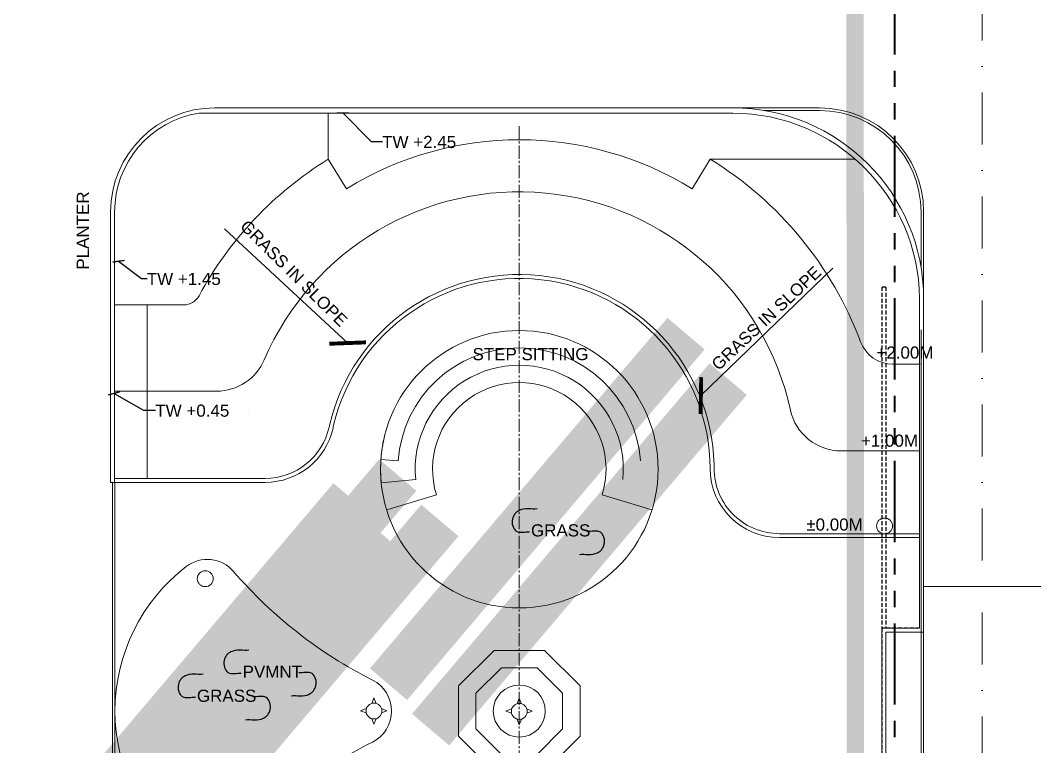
# Model space of a CAD drawing. Header units: inches. Extents: x 5542223 to 12533222, y 497239 to 5189502.
# Drawn here: x 6857798 to 6916560, y 2111526 to 2153413 of the extents above; entities that cross this region are included whole.
import ezdxf

# ---------------------------------------------------------------- set-up
doc = ezdxf.new("R2010")
doc.units = ezdxf.units.IN
doc.header["$MEASUREMENT"] = 0
for name, pattern in [('CENTER2', [1.125, 0.75, -0.125, 0.125, -0.125]), ('DASHDOT', [1, 0.5, -0.25, 0, -0.25]), ('HIDDEN2', [0.1875, 0.125, -0.0625]), ('PHANTOM2', [1.25, 0.625, -0.125, 0.125, -0.125, 0.125, -0.125])]:
    doc.linetypes.add(name, pattern=pattern)
doc.layers.get('0').update_dxf_attribs({"color": 1})
for name, color, linetype, lineweight in [('elec', 7, 'Continuous', 13), ('FENCE', 7, 'FENCELINE1', 13), ('HosESSLandscape', 7, 'Continuous', 9), ('ls-contour', 7, 'Continuous', 15), ('Road', 7, 'Continuous', 15), ('Road_center', 7, 'DASHDOT', 13), ('Road_CStone', 8, 'Continuous', 15), ('ROW', 7, 'PHANTOM2', 40), ('S_BWall', 7, 'Continuous', 15), ('S_Projection', 8, 'HIDDEN2', 35), ('S_Road', 7, 'Continuous', 20)]:
    doc.layers.add(name, color=color, linetype=linetype, lineweight=lineweight)
doc.layers.add('LS-TEXT', color=7, linetype='Continuous', lineweight=15, plot=False)
doc.styles.add('DIM', font='ROMANS.SHX', dxfattribs={"width": 0.75})
doc.styles.add('NAME&NO.', font='arial.ttf')
doc.linetypes.add('FENCELINE1', pattern='A,0.25,-0.1,[133,LTYPESHP.SHX,S=0.1,R=0,X=-0.1,Y=0],-0.1,1', length=1.45)
doc.dimstyles.new('LAND$7', dxfattribs={"dimscale": 500, "dimtxt": 37.5, "dimasz": 37.5, "dimexe": 25, "dimexo": 25, "dimgap": 15, "dimtad": 1, "dimdec": 3, "dimrnd": 1, "dimdsep": 46, "dimtxsty": 'DIM', "dimblk": 'ARCHTICK', "dimcen": 4, "dimdle": 25, "dimclrd": 8, "dimclre": 8, "dimclrt": 6, "dimaunit": 1, "dimadec": 0, "dimazin": 0, "dimtfac": 0.5, "dimtdec": 3, "dimtix": 1, "dimtmove": 2, "dimatfit": 3, "dimldrblk": 'ARCHTICK', "dimfxl": 1, "dimtolj": 1, "dimarcsym": 0})

msp = doc.modelspace()

# ---------------------------------------------------------------- linework, layer by layer
msp.add_lwpolyline([(6905916.895, 2166618.812, 1000, 1000, 0), (6905956.505, 2062580.207, 0, 0, 0)], format="xyseb")
msp.add_circle((6864263.374, 1819279.277), 1322040.52)
at = {"layer": 'elec', "ltscale": 0.1}
for centre in [(6907620.986, 2124253.777), (6868457.142, 2121209.778)]:
    msp.add_circle(centre, 458.03, dxfattribs=at)
at = {"layer": 'FENCE', "color": 8, "linetype": 'CENTER2', "ltscale": 1000}
msp.add_line((6886562.133, 2147311.912), (6886562.133, 2081777.915), dxfattribs=at)
at = {"layer": 'HosESSLandscape', "ltscale": 0.1}
for p, q in [((6875551.856, 2145408.107), (6875551.856, 2147908.107)), ((6875551.856, 2145408.107), (6875551.856, 2147908.107)), ((6875551.856, 2145408.107), (6876600.454, 2143705.039)), ((6875551.856, 2145408.107), (6876600.454, 2143705.039)), ((6897572.41, 2145408.107), (6896523.813, 2143705.039)), ((6897572.41, 2145408.107), (6896523.813, 2143705.039)), ((6866963.216, 2137003.715), (6863252.133, 2137003.715)), ((6866963.216, 2137003.715), (6863252.133, 2137003.715)), ((6866963.216, 2137003.715), (6867254.165, 2137003.715)), ((6866963.216, 2137003.715), (6867254.165, 2137003.715)), ((6869104.882, 2132025.513), (6863252.133, 2132025.513)), ((6869104.882, 2132025.513), (6863252.133, 2132025.513)), ((6870930.274, 2130938.361), (6870930.274, 2130938.361)), ((6870930.274, 2130938.361), (6870930.274, 2130938.361)), ((6902193.992, 2130938.361), (6902193.992, 2130938.361)), ((6902193.992, 2130938.361), (6902193.992, 2130938.361)), ((6906011.497, 2129597.072), (6906011.497, 2129597.072)), ((6906011.497, 2129597.072), (6906011.497, 2129597.072)), ((6905124.966, 2128578.199), (6909642.133, 2128578.199)), ((6905124.966, 2128578.199), (6909642.133, 2128578.199)), ((6879578.755, 2128007.996), (6878581.129, 2128076.868)), ((6879578.755, 2128007.996), (6878581.129, 2128076.868)), ((6871916.897, 2126998.887), (6863231.093, 2126998.887)), ((6871916.897, 2126998.887), (6863231.093, 2126998.887)), ((6871916.897, 2126768.887), (6863231.093, 2126768.887)), ((6871916.897, 2126768.887), (6863231.093, 2126768.887)), ((6880590.992, 2126938.114), (6878600.612, 2126742.19)), ((6880590.992, 2126938.114), (6878600.612, 2126742.19)), ((6881783.172, 2126055.671), (6878915.796, 2125173.541)), ((6881783.172, 2126055.671), (6878915.796, 2125173.541)), ((6891341.094, 2126055.671), (6894208.47, 2125173.541)), ((6891341.094, 2126055.671), (6894208.47, 2125173.541)), ((6901562.042, 2123578.199), (6909642.133, 2123578.199)), ((6901562.042, 2123578.199), (6909642.133, 2123578.199))]:
    msp.add_line(p, q, dxfattribs=at)
at = {"layer": 'HosESSLandscape'}
msp.add_line((6897572.41, 2145408.107), (6905925.005, 2145408.107), dxfattribs=at)
msp.add_line((6897572.41, 2145408.107), (6905925.005, 2145408.107), dxfattribs=at)
at = {"layer": 'HosESSLandscape', "ltscale": 0.1}
for points in [[(6876600.454, 2143705.039), (6875551.856, 2145408.107), (6875551.856, 2148065.61)], [(6876600.454, 2143705.039), (6875551.856, 2145408.107), (6875551.856, 2148065.61)], [(6878182.434, 2114344.386), (6878057.253, 2114018.792)], [(6878182.434, 2114344.386), (6878307.615, 2114018.792)], [(6886562.133, 2114323.386), (6886436.952, 2113997.792)], [(6886562.133, 2114323.386), (6886687.314, 2113997.792)], [(6877401.341, 2113593.105), (6877726.936, 2113718.286)], [(6878933.715, 2113593.105), (6878608.12, 2113718.286)], [(6885781.04, 2113572.105), (6886106.635, 2113697.286)], [(6887313.414, 2113572.105), (6886987.819, 2113697.286)], [(6877401.341, 2113593.105), (6877726.936, 2113467.924)], [(6878182.434, 2112812.013), (6878057.253, 2113137.607)], [(6878182.434, 2112812.013), (6878307.615, 2113137.607)], [(6878933.715, 2113593.105), (6878608.12, 2113467.924)], [(6885781.04, 2113572.105), (6886106.635, 2113446.924)], [(6886562.133, 2112791.013), (6886436.952, 2113116.607)], [(6886562.133, 2112791.013), (6886687.314, 2113116.607)], [(6887313.414, 2113572.105), (6886987.819, 2113446.924)]]:
    msp.add_lwpolyline(points, dxfattribs=at)
for points in [[(6876600.454, 2143705.039, -0.283169973), (6896523.813, 2143705.039, -0.283169973)], [(6876600.454, 2143705.039, -0.283169973), (6896523.813, 2143705.039, -0.283169973)], [(6875597.733, 2129953.813, -0.003668697), (6875634.541, 2130114.445), (6875634.541, 2130114.445, -0.87932533), (6897788.926, 2127794.249), (6897798.238, 2127794.249, 0.431109277), (6901562.042, 2123808.199), (6909642.133, 2123808.199)], [(6875597.733, 2129953.813, -0.003668697), (6875634.541, 2130114.445), (6875634.541, 2130114.445, -0.87932533), (6897788.926, 2127794.249), (6897798.238, 2127794.249, 0.431109277), (6901562.042, 2123808.199), (6909642.133, 2123808.199)], [(6878741.428, 2129210.097, 0.096395236), (6878680.561, 2126154.455), (6878680.561, 2126154.455)], [(6878741.428, 2129210.097, 0.096395236), (6878680.561, 2126154.455), (6878680.561, 2126154.455)], [(6878741.428, 2129210.097, 0.096395236), (6878680.561, 2126154.455), (6878680.561, 2126154.455)], [(6878741.428, 2129210.097, 0.096395236), (6878680.561, 2126154.455), (6878680.561, 2126154.455)]]:
    msp.add_lwpolyline(points, format="xyb", dxfattribs=at)
for points in [[(6885112.386, 2117078.199), (6883062.133, 2115027.947), (6883062.133, 2112128.452), (6885112.386, 2110078.199), (6888011.881, 2110078.199), (6890062.133, 2112128.452), (6890062.133, 2115027.947), (6888011.881, 2117078.199)], [(6885112.386, 2117078.199), (6883062.133, 2115027.947), (6883062.133, 2112128.452), (6885112.386, 2110078.199), (6888011.881, 2110078.199), (6890062.133, 2112128.452), (6890062.133, 2115027.947), (6888011.881, 2117078.199)], [(6885526.599, 2116078.199), (6884062.133, 2114613.733), (6884062.133, 2112542.665), (6885526.599, 2111078.199), (6887597.667, 2111078.199), (6889062.133, 2112542.665), (6889062.133, 2114613.733), (6887597.667, 2116078.199)], [(6885526.599, 2116078.199), (6884062.133, 2114613.733), (6884062.133, 2112542.665), (6885526.599, 2111078.199), (6887597.667, 2111078.199), (6889062.133, 2112542.665), (6889062.133, 2114613.733), (6887597.667, 2116078.199)]]:
    msp.add_lwpolyline(points, close=True, dxfattribs=at)
for centre, radius in [((6886562.133, 2127525.887), 8000), ((6886562.133, 2127525.887), 8000), ((6886562.133, 2113578.199), 1500), ((6886562.133, 2113578.199), 1500), ((6878182.434, 2113578.199), 458.03), ((6886562.133, 2113557.199), 458.03)]:
    msp.add_circle(centre, radius, dxfattribs=at)
for centre, radius, start, end in [((6886562.133, 2127525.887), 21000, 121.62105896, 151.55825937), ((6886562.133, 2127525.887), 21000, 121.62105896, 151.55825937), ((6886562.133, 2127525.887), 21000, 20.49346489, 58.3789418), ((6886562.133, 2127525.887), 21000, 20.49346489, 58.3789418), ((6886562.133, 2127525.887), 16000, 12.31461503, 156.75166364), ((6886562.133, 2127525.887), 16000, 12.31461503, 156.75166362), ((6886562.133, 2127525.887), 11000, 0.19981932, 166.67326208), ((6886562.133, 2127525.887), 11000, 0.19981932, 166.67326208), ((6867217.493, 2138003.715), 1000, 270, 331.55825937), ((6867217.493, 2138003.715), 1000, 270, 331.55825937), ((6871916.897, 2130768.887), 4000, 347.51406151, 347.51406151), ((6871916.897, 2130768.887), 4000, 347.51406151, 347.51406151), ((6886562.133, 2127525.887), 7000, 3.94924055, 176.05075945), ((6886562.133, 2127525.887), 7000, 3.94924055, 176.05075945), ((6869104.882, 2135025.513), 3000, 270, 336.75166364), ((6869104.882, 2135025.513), 3000, 270, 336.75166362), ((6886562.133, 2127525.887), 6000, 354.37816841, 185.62183159), ((6886562.133, 2127525.887), 6000, 354.37816841, 185.62183159), ((6886562.133, 2127525.887), 5000, 342.89982747, 197.10017253), ((6886562.133, 2127525.887), 5000, 342.89982747, 197.10017253), ((6905124.966, 2131578.199), 3000, 192.31461503, 270), ((6905124.966, 2131578.199), 3000, 192.31461503, 270), ((6871916.897, 2130768.887), 3770, 270, 347.51406151), ((6871916.897, 2130768.887), 3770, 270, 347.51406151), ((6871916.897, 2130768.887), 4000, 270, 347.51406151), ((6871916.897, 2130768.887), 4000, 270, 347.51406151), ((6886562.133, 2127525.887), 11000, 166.67326196, 167.51406151), ((6886562.133, 2127525.887), 11000, 166.67326196, 167.51406151), ((6901562.042, 2127578.199), 4000, 180.19981936, 270), ((6901562.042, 2127578.199), 4000, 180.19981938, 270), ((6873757.649, 2113578.199), 10505.516, 127.5284591, 232.4715409), ((6873757.649, 2113578.199), 10505.516, 127.5284591, 232.4715409), ((6868576.468, 2120323.506), 2000, 40.68903731, 127.5284591), ((6868576.468, 2120323.506), 2000, 40.68903731, 127.5284591), ((6889807.722, 2138578.199), 26000, 220.68903731, 243.23449949), ((6889807.722, 2138578.199), 26000, 220.68903731, 243.23449949), ((6877198.202, 2113578.199), 2000, 296.76550051, 63.23449949), ((6877198.202, 2113578.199), 2000, 296.76550051, 63.23449949), ((6889807.722, 2088578.199), 26000, 116.76550051, 139.31096269), ((6889807.722, 2088578.199), 26000, 116.76550051, 139.31096269)]:
    msp.add_arc(centre, radius, start, end, dxfattribs=at)
at = {"layer": 'ls-contour', "ltscale": 0.1}
msp.add_line((6909670.058, 2133578.199), (6908106.511, 2133578.199), dxfattribs=at)
msp.add_arc((6908106.512, 2135578.199), 2000, 200.49346489, 270, dxfattribs=at)
at = {"layer": 'Road', "ltscale": 6000}
for p, q in [((6909872.133, 2142365.754), (6909872.133, 2084747.199)), ((6909722.133, 2135555.49), (6909722.133, 2084747.199))]:
    msp.add_line(p, q, dxfattribs=at)
at = {"layer": 'Road'}
for p, q in [((6865107.674, 2137003.715), (6865107.674, 2126998.887)), ((6863102.133, 2126768.887), (6863102.133, 2084747.199)), ((6909872.133, 2120757.198), (6916622.133, 2120757.198))]:
    msp.add_line(p, q, dxfattribs=at)
at = {"layer": 'Road', "ltscale": 0.1}
for centre, radius, start, end in [((6898872.133, 2137365.876), 11000, 0, 89.99859303), ((6898822.048, 2137244.966), 10820.761, 0.64023021, 89.73340747)]:
    msp.add_arc(centre, radius, start, end, dxfattribs=at)
at = {"layer": 'Road', "ltscale": 6000}
msp.add_arc((6903872.133, 2142365.754), 6000, 0, 89.99859303, dxfattribs=at)
at = {"layer": 'Road_center', "ltscale": 6000}
msp.add_line((6913247.133, 2173257.199), (6913247.133, 2076448.206), dxfattribs=at)
at = {"layer": 'Road_CStone', "ltscale": 6000}
for p, q in [((6900682.786, 2148215.832), (6903872.277, 2148215.754)), ((6909722.133, 2142365.754), (6909722.133, 2139176.263)), ((6863252.133, 2126768.887), (6863252.133, 2084747.199))]:
    msp.add_line(p, q, dxfattribs=at)
msp.add_arc((6903872.133, 2142365.754), 5850, 0, 89.99859303, dxfattribs=at)
at = {"layer": 'ROW', "ltscale": 7500}
msp.add_line((6908222.133, 2076448.206), (6908222.133, 2184807.199), dxfattribs=at)
at = {"layer": 'S_BWall', "ltscale": 0.1}
for p, q in [((6869001.093, 2148366.61), (6903872.28, 2148365.754)), ((6868098.708, 2148065.61), (6898872.399, 2148065.61)), ((6863001.093, 2126768.887), (6863001.093, 2142366.61)), ((6863231.093, 2142366.61), (6863231.093, 2126768.887)), ((6863231.093, 2126768.887), (6863001.093, 2126768.887))]:
    msp.add_line(p, q, dxfattribs=at)
for radius, start in [(6000, 90), (5770, 98.99756758)]:
    msp.add_arc((6869001.093, 2142366.61), radius, start, 180, dxfattribs=at)
at = {"layer": 'S_Projection', "color": 7, "lineweight": 25, "ltscale": 1800}
for p, q in [((6907471.392, 2138030.05), (6907471.392, 2118357.198)), ((6907701.392, 2138030.05), (6907471.392, 2138030.05)), ((6907701.392, 2138030.05), (6907701.392, 2118357.198)), ((6907471.392, 2118357.198), (6907471.392, 2108757.201)), ((6909642.133, 2118357.198), (6907471.392, 2118357.198))]:
    msp.add_line(p, q, dxfattribs=at)
at = {"layer": 'S_Road', "ltscale": 50}
for p, q in [((6909642.133, 2118357.198), (6909642.133, 2137365.876)), ((6909872.133, 2118127.198), (6909872.133, 2137365.922)), ((6907471.392, 2118357.198), (6907471.392, 2108757.201)), ((6909642.133, 2118357.198), (6907471.392, 2118357.198)), ((6907701.392, 2118127.198), (6907701.392, 2108987.201)), ((6909872.133, 2118127.198), (6907701.392, 2118127.198))]:
    msp.add_line(p, q, dxfattribs=at)

# ---------------------------------------------------------------- texts
at = {"layer": 'LS-TEXT', "ltscale": 0.1, "style": 'NAME&NO.'}
for s, p in [('TW +2.45', (6878656.721, 2146051.46)), ('TW +1.45', (6865087.564, 2138150.536)), ('STEP SITTING', (6883866.189, 2133813.724)), ('+2.00M', (6907152.36, 2133905.076)), ('TW +0.45', (6865577.807, 2130554.236)), ('+1.00M', (6906260.555, 2128823.365)), ('GRASS', (6887236.26, 2123648.414)), ('%%P0.00M', (6903109.122, 2123985.35)), ('PVMNT', (6870613.233, 2115494.984)), ('GRASS', (6867977.305, 2114110.175))]:
    msp.add_text(s, height=700, dxfattribs=at).set_placement(p)
for s, rotation, p in [('PLANTER', 90, (6861745.701, 2139035.971)), ('GRASS IN SLOPE', 315.19073758, (6870413.818, 2141470.843)), ('GRASS IN SLOPE', 43.19073771, (6898049.061, 2133173.097))]:
    msp.add_text(s, height=700, rotation=rotation, dxfattribs=at).set_placement(p)

# ---------------------------------------------------------------- leaders
at = {"layer": 'LS-TEXT', "ltscale": 0.1}
for points, override in [([(6876382.306, 2148073.701), (6878026.313, 2146428.273), (6878671.758, 2146428.273)], {"dimasz": 1, "dimgap": 0.5, "dimtad": 0}), ([(6876669.182, 2134801.78), (6869568.499, 2141386.425)], {"dimasz": 3, "dimgap": 0.5, "dimtad": 0}), ([(6863463.214, 2139521.923), (6864779.879, 2138527.35), (6865102.601, 2138527.35)], {"dimasz": 1, "dimgap": 0.5, "dimtad": 0}), ([(6897031.75, 2131774.501), (6904639.624, 2139118.913)], {"dimasz": 3, "dimgap": 0.5, "dimtad": 0}), ([(6863195.633, 2131899.608), (6864897.808, 2130931.05), (6865592.845, 2130931.05)], {"dimasz": 1, "dimgap": 0.5, "dimtad": 0})]:
    msp.add_leader(points, dimstyle='LAND$7', override=override, dxfattribs=at)
at = {"layer": 'LS-TEXT', "ltscale": 0.1, "path_type": 1}
for points in [[(6890027.42, 2122615.924), (6891064.42, 2122701.041), (6891462.173, 2123197.567), (6891234.886, 2123892.702), (6890467.791, 2123932.289)], [(6887598.285, 2125234.468), (6886561.284, 2125149.35), (6886163.532, 2124652.825), (6886390.818, 2123957.69), (6887157.913, 2123918.103)], [(6873404.392, 2114462.494), (6874441.393, 2114547.612), (6874839.146, 2115044.137), (6874611.859, 2115739.272), (6873844.764, 2115778.859)], [(6870975.257, 2117081.039), (6869938.257, 2116995.921), (6869540.504, 2116499.395), (6869767.791, 2115804.261), (6870534.886, 2115764.674)], [(6868339.329, 2115696.229), (6867302.329, 2115611.112), (6866904.576, 2115114.586), (6867131.863, 2114419.451), (6867898.958, 2114379.864)], [(6870768.464, 2113077.685), (6871805.465, 2113162.803), (6872203.218, 2113659.328), (6871975.931, 2114354.463), (6871208.836, 2114394.05)]]:
    msp.add_leader(points, dimstyle='LAND$7', override={"dimgap": 0.5, "dimtad": 0}, dxfattribs=at)

doc.saveas('drawing.dxf')
